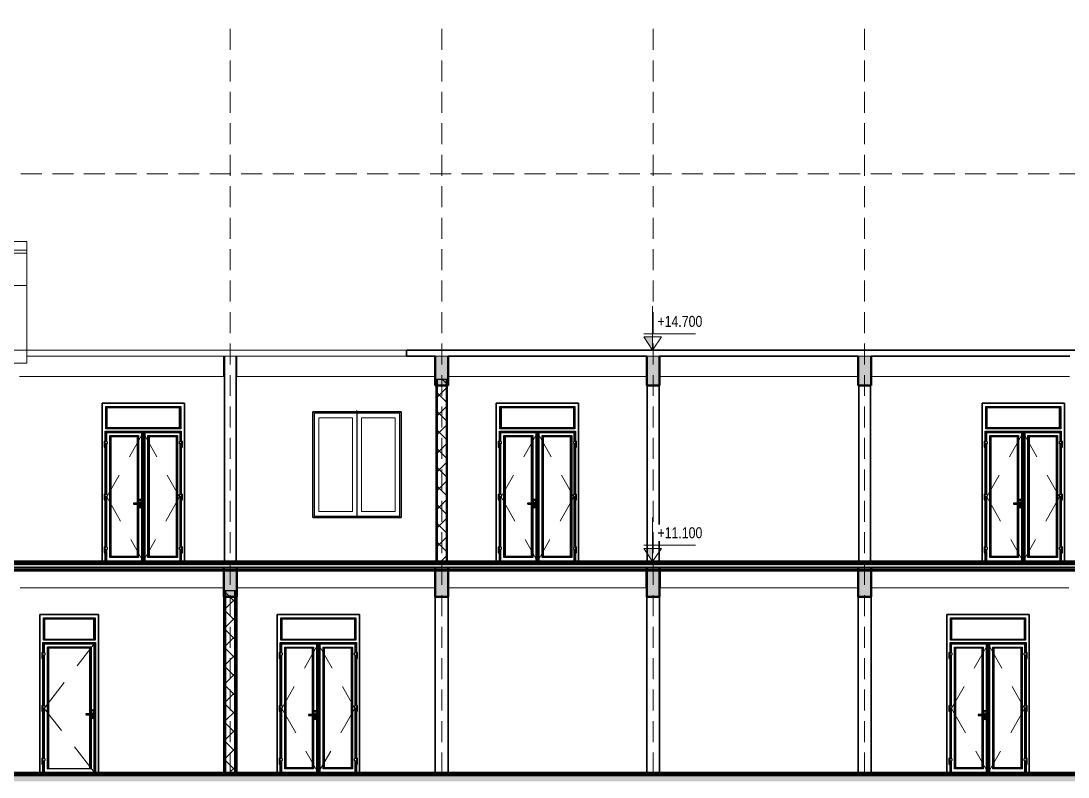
# Model space of a CAD drawing. Header units: millimetres. Extents: x -31177 to 43935, y -145912 to 20306.
# Drawn here: x 4488 to 22312, y 7430 to 20306 of the extents above; entities that cross this region are included whole.
import ezdxf

# ---------------------------------------------------------------- set-up
doc = ezdxf.new("R2010")
doc.units = ezdxf.units.MM
doc.linetypes.add('Centre', pattern=[2381.25, 476.25, -357.1875, 1190.625, -357.1875])
doc.linetypes.add('Hidden', pattern=[535.78125, 357.1875, -178.59375])
for name, color, linetype, lineweight in [('A-DOOR', 2, 'Continuous', 25), ('A-FLOR', 7, 'Continuous', 18), ('A-FLOR-LEVL', 8, 'Continuous', 9), ('A-FLOR-MCUT', 7, 'Continuous', 50), ('A-FLOR-PATT', 8, 'Continuous', 50), ('A-GENM', 3, 'Continuous', 18), ('A-GLAZ', 4, 'Continuous', 25), ('A-WALL', 7, 'Continuous', 35), ('A-WALL-PATT', 8, 'Continuous', 25), ('G-IMPT', 8, 'Continuous', 18), ('S-BEAM', 7, 'Continuous', 18), ('S-COLS', 7, 'Continuous', 35), ('S-FNDN', 7, 'Continuous', 18), ('S-GRID', 1, 'Continuous', 9), ('S-STRS', 2, 'Continuous', 25)]:
    doc.layers.add(name, color=color, linetype=linetype, lineweight=lineweight)
doc.styles.add('Arial', font='arial.ttf', dxfattribs={"width": 0.8, "height": 187.5})
pattern_1 = [(0, (3970.77, 5345.385), (304.8, 76.2), [25.146, -203.454, 25.146, -203.454, -1219.2]), (0, (3970.77, 5345.385), (304.8, 76.2), [-457.2, 25.146, -432.054, 25.146, -203.454, -533.4]), (0, (3970.77, 5345.385), (304.8, 76.2), [-1143, 25.146, -127.254, 25.146, -355.854]), (120, (4085.07, 5383.485), (-218.39114, 225.86454), [25.146, -203.454, 25.146, -203.454, -1219.2]), (120, (4085.07, 5383.485), (-218.39114, 225.86454), [-457.2, 25.146, -432.054, 25.146, -203.454, -533.4]), (120, (4085.07, 5383.485), (-218.39114, 225.86454), [-1143, 25.146, -127.254, 25.146, -355.854]), (240, (4123.17, 5535.885), (-86.40886, -302.06454), [25.146, -203.454, 25.146, -203.454, -1219.2]), (240, (4123.17, 5535.885), (-86.40886, -302.06454), [-457.2, 25.146, -432.054, 25.146, -203.454, -533.4]), (240, (4123.17, 5535.885), (-86.40886, -302.06454), [-1143, 25.146, -127.254, 25.146, -355.854])]
pattern_2 = [(45, (3970.77, 5345.39), (-159.099, 159.099), []), (135, (3970.77, 5345.39), (-159.099, -159.099), [])]

# ---------------------------------------------------------------- blocks, each defined once
blk = doc.blocks.new('CỬA 2 CÁNH EROWINDOW_có ô chết_ - D2_1400x2200-2413861-MẶT CẮT 1-1')
at = {"layer": 'A-DOOR'}
for p, q in [((1811, 2639), (3089, 2639)), ((1811, 2261), (1811, 2639)), ((1811, 2261), (1811, 2639)), ((1811, 2639), (3089, 2639)), ((1821, 2629), (1831, 2619)), ((1821, 2629), (1821, 2271)), ((3079, 2629), (1821, 2629)), ((3069, 2619), (1831, 2619)), ((1831, 2619), (1831, 2281)), ((3079, 2629), (3069, 2619)), ((3069, 2281), (3069, 2619)), ((3079, 2271), (3079, 2629)), ((3089, 2639), (3089, 2261)), ((3089, 2639), (3089, 2261)), ((1813, 2210), (1803, 2220)), ((1803, 2050), (1803, 2220)), ((1803, 2220), (2446, 2220)), ((3089, 2261), (1811, 2261)), ((3089, 2261), (1811, 2261)), ((2436, 2210), (1813, 2210)), ((1813, 2050), (1813, 2210)), ((1821, 2271), (1831, 2281)), ((1821, 2271), (3079, 2271)), ((1823, 2050), (1823, 2200)), ((1823, 2200), (2426, 2200)), ((2426, 2200), (1823, 2200)), ((1823, 2200), (1823, 2050)), ((1831, 2281), (3069, 2281)), ((1879, 2144), (2370, 2144)), ((1879, 71), (1879, 2144)), ((1879, 71), (1879, 2144)), ((1879, 2144), (2370, 2144)), ((2370, 2144), (2370, 1000)), ((2370, 2144), (2370, 1000)), ((2426, 2200), (2426, 15)), ((2426, 15), (2426, 2200)), ((2436, 2210), (2446, 2220)), ((2436, 15), (2436, 2210)), ((2446, 2220), (2446, 15)), ((2446, 2200), (2454, 2200)), ((2446, 2200), (2454, 2200)), ((2464, 2210), (2454, 2220)), ((2454, 15), (2454, 2220)), ((2454, 2220), (3097, 2220)), ((3087, 2210), (2464, 2210)), ((2464, 15), (2464, 2210)), ((2474, 15), (2474, 2200)), ((2474, 2200), (3077, 2200)), ((2474, 2200), (2474, 15)), ((3077, 2200), (2474, 2200)), ((2530, 2144), (3033, 2144)), ((2530, 71), (2530, 2144)), ((2530, 2144), (3033, 2144)), ((2530, 71), (2530, 2144)), ((3033, 2144), (3033, 71)), ((3033, 2144), (3033, 71)), ((3069, 2281), (3079, 2271)), ((3077, 2200), (3077, 2050)), ((3077, 2050), (3077, 2200)), ((3087, 2210), (3097, 2220)), ((3087, 2050), (3087, 2210)), ((3097, 2220), (3097, 2050)), ((1783, 2050), (1823, 2050)), ((1783, 2050), (1783, 2002)), ((1823, 2002), (1783, 2002)), ((1783, 1998), (1783, 1950)), ((1783, 1998), (1803, 1998)), ((1785, 2002), (1785, 1998)), ((1800, 1998), (1800, 2002)), ((1803, 2002), (1803, 2050)), ((1803, 1150), (1803, 2002)), ((1803, 1950), (1803, 1998)), ((1813, 1150), (1813, 2002)), ((1823, 1150), (1823, 2002)), ((1823, 2002), (1823, 1150)), ((1833, 2040), (1833, 2012)), ((1889, 2134), (1899, 2124)), ((2360, 2134), (1889, 2134)), ((1889, 2134), (1889, 81)), ((2350, 2124), (1899, 2124)), ((1899, 2124), (1899, 91)), ((2350, 2124), (2360, 2134)), ((2350, 995), (2350, 2124)), ((2360, 995), (2360, 2134)), ((2540, 2134), (2550, 2124)), ((3023, 2134), (2540, 2134)), ((2540, 2134), (2540, 81)), ((3013, 2124), (2550, 2124)), ((2550, 2124), (2550, 91)), ((3013, 2124), (3023, 2134)), ((3013, 91), (3013, 2124)), ((3023, 81), (3023, 2134)), ((3067, 2012), (3067, 2040)), ((3077, 2050), (3117, 2050)), ((3117, 2002), (3077, 2002)), ((3077, 2002), (3077, 1150)), ((3077, 1150), (3077, 2002)), ((3087, 1150), (3087, 2002)), ((3097, 2050), (3097, 2002)), ((3097, 2002), (3097, 1150)), ((3097, 1998), (3097, 1950)), ((3097, 1998), (3117, 1998)), ((3099, 2002), (3099, 1998)), ((3114, 1998), (3114, 2002)), ((3117, 2002), (3117, 2050)), ((3117, 1950), (3117, 1998)), ((1783, 1950), (1803, 1950)), ((3097, 1950), (3117, 1950)), ((1783, 1150), (1823, 1150)), ((1783, 1150), (1783, 1102)), ((1823, 1102), (1783, 1102)), ((1783, 1098), (1783, 1050)), ((1783, 1098), (1803, 1098)), ((1785, 1102), (1785, 1098)), ((1800, 1098), (1800, 1102)), ((1803, 1102), (1803, 1150)), ((1803, 250), (1803, 1102)), ((1803, 1050), (1803, 1098)), ((1813, 250), (1813, 1102)), ((1823, 250), (1823, 1102)), ((1823, 1102), (1823, 250)), ((1833, 1140), (1833, 1112)), ((3067, 1112), (3067, 1140)), ((3077, 1150), (3117, 1150)), ((3117, 1102), (3077, 1102)), ((3077, 1102), (3077, 250)), ((3077, 250), (3077, 1102)), ((3087, 250), (3087, 1102)), ((3097, 1150), (3097, 1102)), ((3097, 1102), (3097, 250)), ((3097, 1098), (3097, 1050)), ((3097, 1098), (3117, 1098)), ((3099, 1102), (3099, 1098)), ((3114, 1098), (3114, 1102)), ((3117, 1102), (3117, 1150)), ((3117, 1050), (3117, 1098)), ((1783, 1050), (1803, 1050)), ((2360, 995), (2290, 995)), ((2361, 991), (2290, 991)), ((2290, 983), (2361, 983)), ((2290, 979), (2360, 979)), ((2350, 91), (2350, 979)), ((2370, 1000), (2360, 995)), ((2360, 979), (2370, 974)), ((2360, 81), (2360, 979)), ((2371, 996), (2361, 991)), ((2361, 983), (2371, 978)), ((2396, 1000), (2370, 1000)), ((2370, 974), (2396, 974)), ((2370, 974), (2370, 71)), ((2370, 974), (2370, 71)), ((2396, 996), (2371, 996)), ((2371, 978), (2396, 978)), ((2376, 1042), (2376, 1000)), ((2376, 974), (2376, 932)), ((2391, 947), (2391, 958)), ((2393, 960), (2398, 960)), ((2393, 940), (2393, 945)), ((2393, 945), (2393, 940)), ((2398, 945), (2398, 940)), ((2398, 940), (2398, 945)), ((2400, 958), (2400, 947)), ((2416, 932), (2416, 1042)), ((3097, 1050), (3117, 1050)), ((1783, 250), (1823, 250)), ((1783, 250), (1783, 202)), ((1823, 202), (1783, 202)), ((1783, 198), (1783, 150)), ((1783, 198), (1803, 198)), ((1785, 202), (1785, 198)), ((1800, 198), (1800, 202)), ((1803, 202), (1803, 250)), ((1803, 15), (1803, 202)), ((1803, 150), (1803, 198)), ((1813, 15), (1813, 202)), ((1823, 15), (1823, 202)), ((1823, 202), (1823, 15)), ((1833, 240), (1833, 212)), ((3067, 212), (3067, 240)), ((3077, 250), (3117, 250)), ((3117, 202), (3077, 202)), ((3077, 202), (3077, 15)), ((3077, 15), (3077, 202)), ((3087, 15), (3087, 202)), ((3097, 250), (3097, 202)), ((3097, 202), (3097, 15)), ((3097, 198), (3097, 150)), ((3097, 198), (3117, 198)), ((3099, 202), (3099, 198)), ((3114, 198), (3114, 202)), ((3117, 202), (3117, 250)), ((3117, 150), (3117, 198)), ((1783, 150), (1803, 150)), ((1813, 15), (1803, 15)), ((1811, 0), (1811, 15)), ((1823, 15), (1813, 15)), ((1823, 15), (2426, 15)), ((1831, 0), (1831, 15)), ((2370, 71), (1879, 71)), ((2370, 71), (1879, 71)), ((1889, 81), (1899, 91)), ((1889, 81), (2360, 81)), ((1899, 91), (2350, 91)), ((2360, 81), (2350, 91)), ((2426, 15), (2436, 15)), ((2446, 15), (2436, 15)), ((2454, 15), (2446, 15)), ((2464, 15), (2454, 15)), ((2474, 15), (2464, 15)), ((2474, 15), (3077, 15)), ((3033, 71), (2530, 71)), ((3033, 71), (2530, 71)), ((2540, 81), (2550, 91)), ((2540, 81), (3023, 81)), ((2550, 91), (3013, 91)), ((3023, 81), (3013, 91)), ((3069, 0), (3069, 15)), ((3077, 15), (3087, 15)), ((3097, 15), (3087, 15)), ((3089, 15), (3089, 0)), ((3097, 150), (3117, 150))]:
    blk.add_line(p, q, dxfattribs=at)
at = {"layer": 'A-DOOR', "linetype": 'Centre', "lineweight": 18}
for p, q in [((2450, 2200), (1831, 1100)), ((2450, 2200), (3069, 1100)), ((1831, 1100), (2450, 0)), ((3069, 1100), (2450, 0))]:
    blk.add_line(p, q, dxfattribs=at)
at = {"layer": 'A-DOOR', "flags": 128}
for points in [[(2290, 995), (2290, 995), (2289, 995), (2289, 995), (2289, 995), (2288, 995), (2288, 995), (2288, 995), (2287, 994), (2287, 994), (2287, 994), (2287, 994), (2286, 994), (2286, 994), (2286, 994), (2285, 993), (2285, 993), (2285, 993), (2285, 993), (2284, 993), (2284, 992), (2284, 992), (2284, 992), (2284, 992), (2283, 991), (2283, 991), (2283, 991), (2283, 991), (2283, 990), (2283, 990), (2282, 990), (2282, 989), (2282, 989), (2282, 989), (2282, 989), (2282, 988), (2282, 988), (2282, 988), (2282, 987), (2282, 987), (2282, 987), (2282, 986), (2282, 986), (2282, 986), (2282, 985), (2282, 985), (2282, 985), (2282, 984), (2282, 984), (2283, 984), (2283, 984), (2283, 983), (2283, 983), (2283, 983), (2283, 982), (2283, 982), (2284, 982), (2284, 982), (2284, 981), (2284, 981), (2285, 981), (2285, 981), (2285, 981), (2285, 980), (2286, 980), (2286, 980), (2286, 980), (2286, 980), (2287, 980), (2287, 979), (2287, 979), (2288, 979), (2288, 979), (2288, 979), (2288, 979), (2289, 979), (2289, 979), (2289, 979), (2290, 979), (2290, 979)], [(2396, 974), (2396, 974), (2397, 974), (2397, 974), (2398, 974), (2399, 974), (2399, 974), (2400, 974), (2400, 975), (2400, 975), (2401, 975), (2401, 975), (2402, 975), (2402, 976), (2403, 976), (2403, 976), (2404, 976), (2404, 977), (2404, 977), (2405, 977), (2405, 978), (2406, 978), (2406, 979), (2406, 979), (2407, 979), (2407, 980), (2407, 980), (2407, 981), (2408, 981), (2408, 982), (2408, 982), (2408, 983), (2408, 983), (2409, 984), (2409, 984), (2409, 985), (2409, 985), (2409, 986), (2409, 986), (2409, 987), (2409, 987), (2409, 988), (2409, 988), (2409, 989), (2409, 989), (2409, 990), (2408, 990), (2408, 991), (2408, 991), (2408, 992), (2408, 992), (2408, 993), (2407, 993), (2407, 994), (2407, 994), (2406, 995), (2406, 995), (2406, 995), (2405, 996), (2405, 996), (2405, 996), (2404, 997), (2404, 997), (2403, 997), (2403, 998), (2403, 998), (2402, 998), (2402, 998), (2401, 999), (2401, 999), (2400, 999), (2400, 999), (2399, 999), (2399, 1000), (2398, 1000), (2398, 1000), (2397, 1000), (2397, 1000), (2396, 1000), (2396, 1000)]]:
    blk.add_lwpolyline(points, dxfattribs=at)
at = {"layer": 'A-DOOR'}
for centre, radius, start, end in [((1823, 2040), 10, 360, 90), ((1823, 2040), 10, 30, 90), ((1823, 2012), 10, 270, 0), ((1823, 2012), 10, 270, 300), ((1823, 2012), 10, 315, 345), ((3077, 2040), 10, 90, 180), ((3077, 2040), 10, 150, 180), ((3077, 2012), 10, 180, 270), ((3077, 2012), 10, 195, 225), ((1823, 1140), 10, 0, 90), ((1823, 1140), 10, 30, 90), ((1823, 1112), 10, 270, 0), ((1823, 1112), 10, 270, 300), ((1823, 1112), 10, 315, 345), ((3077, 1140), 10, 90, 180), ((3077, 1140), 10, 150, 180), ((3077, 1112), 10, 180, 270), ((3077, 1112), 10, 195, 225), ((2290, 987), 3.66, 90, 270), ((2396, 1042), 20, 0, 180), ((2396, 932), 20, 180, 360), ((2396, 987), 15, 360, 120.3216), ((2396, 987), 15, 239.6784, 0), ((2396, 987), 15, 105, 110.0431), ((2396, 987), 15, 249.9569, 255), ((2393, 958), 2.04, 90, 180), ((2393, 947), 1.99, 180, 268.9596), ((2393, 947), 1.99, 224.4798, 268.9596), ((2396, 1050), 3, 360, 180), ((2396, 1050), 3, 180, 360), ((2396, 987), 3.02, 0, 180), ((2396, 987), 3.02, 135, 150), ((2396, 987), 3.02, 180, 0), ((2396, 987), 3.02, 210, 225), ((2396, 940), 2.5, 180, 0), ((2396, 925), 3, 0, 180), ((2396, 925), 3, 180, 0), ((2396, 987), 15, 90, 95.2302), ((2396, 987), 15, 264.7698, 270), ((2396, 987), 8.66, 270, 90), ((2396, 987), 15, 75, 80.3895), ((2396, 987), 15, 279.6105, 285), ((2398, 958), 2.04, 0, 90), ((2398, 947), 1.99, 271.0404, 0), ((2398, 947), 1.99, 271.0404, 315.5202), ((2396, 987), 15, 60, 65.5028), ((2396, 987), 15, 294.4972, 300), ((2396, 987), 15, 45, 50.5307), ((2396, 987), 15, 309.4693, 315), ((1823, 240), 10, 0, 90), ((1823, 240), 10, 30, 90), ((1823, 212), 10, 270, 0), ((1823, 212), 10, 270, 300), ((1823, 212), 10, 315, 345), ((3077, 240), 10, 90, 180), ((3077, 240), 10, 150, 180), ((3077, 212), 10, 180, 270), ((3077, 212), 10, 195, 225)]:
    blk.add_arc(centre, radius, start, end, dxfattribs=at)
for points in [[(2361, 991), (2361, 991), (2361, 992), (2361, 993), (2360, 994), (2360, 995), (2360, 995)], [(2361, 983), (2361, 983), (2361, 982), (2361, 981), (2360, 979), (2360, 979), (2360, 979)], [(2371, 996), (2371, 996), (2371, 997), (2371, 998), (2370, 999), (2370, 1000), (2370, 1000)], [(2371, 978), (2371, 978), (2371, 977), (2371, 976), (2370, 974), (2370, 974), (2370, 974)]]:
    blk.add_open_spline(points, degree=3, knots=[0, 0, 0, 0, 0.166667, 0.333333, 0.666667, 1, 1, 1, 1], dxfattribs=at)
blk = doc.blocks.new('CỬA 1 CÁNH EROWINDOW_có ô chết_ - D4_1000x2200-V11-MẶT CẮT 1-1')
at = {"layer": 'A-DOOR'}
for p, q in [((4871, 10139), (5749, 10139)), ((4871, 9761), (4871, 10139)), ((4871, 9761), (4871, 10139)), ((4871, 10139), (5749, 10139)), ((4881, 10129), (4891, 10119)), ((5739, 10129), (4881, 10129)), ((4881, 10129), (4881, 9771)), ((5729, 10119), (4891, 10119)), ((4891, 10119), (4891, 9781)), ((5729, 10119), (5739, 10129)), ((5729, 9781), (5729, 10119)), ((5739, 9771), (5739, 10129)), ((5749, 10139), (5749, 9761)), ((5749, 10139), (5749, 9761)), ((4873, 9710), (4863, 9720)), ((4863, 9550), (4863, 9720)), ((4863, 9720), (5757, 9720)), ((5749, 9761), (4871, 9761)), ((5749, 9761), (4871, 9761)), ((5747, 9710), (4873, 9710)), ((4873, 9550), (4873, 9710)), ((4881, 9771), (4891, 9781)), ((4881, 9771), (5739, 9771)), ((4883, 9550), (4883, 9700)), ((4883, 9700), (5737, 9700)), ((4883, 9700), (4883, 9550)), ((5737, 9700), (4883, 9700)), ((4891, 9781), (5729, 9781)), ((5681, 9644), (4939, 9644)), ((4939, 9644), (4939, 7571)), ((4939, 9644), (5681, 9644)), ((4939, 7571), (4939, 9644)), ((4949, 7571), (4949, 9634)), ((4949, 9634), (5671, 9634)), ((4949, 9634), (4959, 9624)), ((5671, 9634), (5661, 9624)), ((5671, 8508), (5671, 9634)), ((5681, 9644), (5681, 8513)), ((5681, 9644), (5681, 8513)), ((5739, 9771), (5729, 9781)), ((5737, 9700), (5737, 7515)), ((5737, 7515), (5737, 9700)), ((5747, 9710), (5757, 9720)), ((5747, 7515), (5747, 9710)), ((5757, 9720), (5757, 7515)), ((4843, 9550), (4883, 9550)), ((4843, 9550), (4843, 9502)), ((4883, 9502), (4843, 9502)), ((4843, 9498), (4843, 9450)), ((4843, 9498), (4863, 9498)), ((4843, 9450), (4863, 9450)), ((4845, 9502), (4845, 9498)), ((4860, 9498), (4860, 9502)), ((4863, 9502), (4863, 9550)), ((4863, 8650), (4863, 9502)), ((4863, 9450), (4863, 9498)), ((4873, 8650), (4873, 9502)), ((4883, 8650), (4883, 9502)), ((4883, 9502), (4883, 8650)), ((4893, 9540), (4893, 9512)), ((5661, 9624), (4959, 9624)), ((4959, 9624), (4959, 7571)), ((5661, 8508), (5661, 9624)), ((4843, 8650), (4883, 8650)), ((4843, 8650), (4843, 8602)), ((4883, 8602), (4843, 8602)), ((4843, 8598), (4843, 8550)), ((4843, 8598), (4863, 8598)), ((4845, 8602), (4845, 8598)), ((4860, 8598), (4860, 8602)), ((4863, 8602), (4863, 8650)), ((4863, 7750), (4863, 8602)), ((4863, 8550), (4863, 8598)), ((4873, 7750), (4873, 8602)), ((4883, 7750), (4883, 8602)), ((4883, 8602), (4883, 7750)), ((4893, 8640), (4893, 8612)), ((4843, 8550), (4863, 8550)), ((5671, 8508), (5601, 8508)), ((5672, 8504), (5601, 8504)), ((5601, 8496), (5672, 8496)), ((5601, 8492), (5671, 8492)), ((5661, 7571), (5661, 8492)), ((5681, 8513), (5671, 8508)), ((5671, 8492), (5681, 8487)), ((5671, 7571), (5671, 8492)), ((5682, 8509), (5672, 8504)), ((5672, 8496), (5682, 8491)), ((5707, 8513), (5681, 8513)), ((5681, 8487), (5707, 8487)), ((5681, 8487), (5681, 7571)), ((5681, 8487), (5681, 7571)), ((5707, 8509), (5682, 8509)), ((5682, 8491), (5707, 8491)), ((5687, 8555), (5687, 8513)), ((5687, 8487), (5687, 8445)), ((5703, 8460), (5703, 8471)), ((5704, 8453), (5704, 8458)), ((5704, 8458), (5704, 8453)), ((5705, 8473), (5709, 8473)), ((5710, 8458), (5710, 8453)), ((5710, 8453), (5710, 8458)), ((5711, 8471), (5711, 8460)), ((5727, 8445), (5727, 8555)), ((4843, 7750), (4883, 7750)), ((4843, 7750), (4843, 7702)), ((4883, 7702), (4843, 7702)), ((4843, 7698), (4843, 7650)), ((4843, 7698), (4863, 7698)), ((4845, 7702), (4845, 7698)), ((4860, 7698), (4860, 7702)), ((4863, 7702), (4863, 7750)), ((4863, 7515), (4863, 7702)), ((4863, 7650), (4863, 7698)), ((4873, 7515), (4873, 7702)), ((4883, 7515), (4883, 7702)), ((4883, 7702), (4883, 7515)), ((4893, 7740), (4893, 7712)), ((4843, 7650), (4863, 7650)), ((4873, 7515), (4863, 7515)), ((4871, 7500), (4871, 7515)), ((4883, 7515), (4873, 7515)), ((4883, 7515), (5737, 7515)), ((4891, 7500), (4891, 7515)), ((4939, 7571), (4949, 7571)), ((5681, 7571), (4939, 7571)), ((5681, 7571), (5671, 7571)), ((5729, 7500), (5729, 7515)), ((5737, 7515), (5747, 7515)), ((5757, 7515), (5747, 7515)), ((5749, 7515), (5749, 7500))]:
    blk.add_line(p, q, dxfattribs=at)
at = {"layer": 'A-DOOR', "linetype": 'Centre', "lineweight": 18}
for p, q in [((5737, 9700), (4883, 8600)), ((4883, 8600), (5737, 7515))]:
    blk.add_line(p, q, dxfattribs=at)
at = {"layer": 'A-DOOR', "flags": 128}
for points in [[(5601, 8508), (5601, 8508), (5600, 8508), (5600, 8508), (5600, 8508), (5599, 8508), (5599, 8508), (5599, 8508), (5598, 8508), (5598, 8507), (5598, 8507), (5598, 8507), (5597, 8507), (5597, 8507), (5597, 8507), (5596, 8507), (5596, 8506), (5596, 8506), (5596, 8506), (5595, 8506), (5595, 8506), (5595, 8505), (5595, 8505), (5595, 8505), (5594, 8505), (5594, 8504), (5594, 8504), (5594, 8504), (5594, 8503), (5594, 8503), (5594, 8503), (5593, 8503), (5593, 8502), (5593, 8502), (5593, 8502), (5593, 8501), (5593, 8501), (5593, 8501), (5593, 8500), (5593, 8500), (5593, 8500), (5593, 8499), (5593, 8499), (5593, 8499), (5593, 8498), (5593, 8498), (5593, 8498), (5593, 8498), (5593, 8497), (5594, 8497), (5594, 8497), (5594, 8496), (5594, 8496), (5594, 8496), (5594, 8496), (5595, 8495), (5595, 8495), (5595, 8495), (5595, 8495), (5595, 8494), (5596, 8494), (5596, 8494), (5596, 8494), (5596, 8493), (5597, 8493), (5597, 8493), (5597, 8493), (5597, 8493), (5598, 8493), (5598, 8493), (5598, 8492), (5599, 8492), (5599, 8492), (5599, 8492), (5600, 8492), (5600, 8492), (5600, 8492), (5601, 8492), (5601, 8492), (5601, 8492)], [(5707, 8487), (5708, 8487), (5708, 8487), (5709, 8487), (5709, 8487), (5710, 8487), (5710, 8487), (5711, 8488), (5711, 8488), (5712, 8488), (5712, 8488), (5713, 8488), (5713, 8488), (5713, 8489), (5714, 8489), (5714, 8489), (5715, 8490), (5715, 8490), (5716, 8490), (5716, 8491), (5716, 8491), (5717, 8491), (5717, 8492), (5717, 8492), (5718, 8493), (5718, 8493), (5718, 8493), (5718, 8494), (5719, 8494), (5719, 8495), (5719, 8495), (5719, 8496), (5719, 8496), (5720, 8497), (5720, 8497), (5720, 8498), (5720, 8498), (5720, 8499), (5720, 8499), (5720, 8500), (5720, 8500), (5720, 8501), (5720, 8501), (5720, 8502), (5720, 8502), (5720, 8503), (5720, 8503), (5719, 8504), (5719, 8504), (5719, 8505), (5719, 8505), (5719, 8506), (5718, 8506), (5718, 8507), (5718, 8507), (5718, 8508), (5717, 8508), (5717, 8508), (5717, 8509), (5716, 8509), (5716, 8510), (5715, 8510), (5715, 8510), (5715, 8511), (5714, 8511), (5714, 8511), (5713, 8511), (5713, 8512), (5712, 8512), (5712, 8512), (5711, 8512), (5711, 8512), (5710, 8513), (5710, 8513), (5709, 8513), (5709, 8513), (5708, 8513), (5708, 8513), (5707, 8513), (5707, 8513)]]:
    blk.add_lwpolyline(points, dxfattribs=at)
at = {"layer": 'A-DOOR'}
for centre, radius, start, end in [((4883, 9540), 10, 0, 90), ((4883, 9540), 10, 30, 90), ((4883, 9512), 10, 270, 0), ((4883, 9512), 10, 270, 300), ((4883, 9512), 10, 315, 345), ((4883, 8640), 10, 0, 90), ((4883, 8640), 10, 30, 90), ((4883, 8612), 10, 270, 0), ((4883, 8612), 10, 270, 300), ((4883, 8612), 10, 315, 345), ((5707, 8555), 20, 0, 180), ((5707, 8563), 3, 0, 180), ((5707, 8563), 3, 180, 0), ((5601, 8500), 3.66, 90, 270), ((5707, 8445), 20, 180, 0), ((5707, 8500), 15, 0, 120.3216), ((5707, 8500), 15, 239.6784, 0), ((5707, 8500), 15, 105, 110.0431), ((5707, 8500), 15, 249.9569, 255), ((5705, 8471), 2.04, 90, 180), ((5704, 8460), 1.99, 180, 268.9596), ((5704, 8460), 1.99, 224.4798, 268.9596), ((5707, 8500), 3.02, 0, 180), ((5707, 8500), 3.02, 135, 150), ((5707, 8500), 3.02, 180, 0), ((5707, 8500), 3.02, 210, 225), ((5707, 8453), 2.5, 180, 0), ((5707, 8438), 3, 0, 180), ((5707, 8438), 3, 180, 0), ((5707, 8500), 15, 90, 95.2302), ((5707, 8500), 15, 264.7698, 270), ((5707, 8500), 8.66, 270, 90), ((5709, 8471), 2.04, 0, 90), ((5707, 8500), 15, 75, 80.3895), ((5707, 8500), 15, 279.6105, 285), ((5710, 8460), 1.99, 271.0404, 0), ((5710, 8460), 1.99, 271.0404, 315.5202), ((5707, 8500), 15, 60, 65.5028), ((5707, 8500), 15, 294.4972, 300), ((5707, 8500), 15, 45, 50.5307), ((5707, 8500), 15, 309.4997, 315), ((4883, 7740), 10, 0, 90), ((4883, 7740), 10, 30, 90), ((4883, 7712), 10, 270, 0), ((4883, 7712), 10, 270, 300), ((4883, 7712), 10, 315, 345)]:
    blk.add_arc(centre, radius, start, end, dxfattribs=at)
for points in [[(5672, 8504), (5672, 8504), (5672, 8505), (5672, 8506), (5671, 8508), (5671, 8508), (5671, 8508)], [(5672, 8496), (5672, 8496), (5672, 8495), (5672, 8494), (5671, 8492), (5671, 8492), (5671, 8492)], [(5682, 8509), (5682, 8509), (5682, 8510), (5682, 8511), (5681, 8513), (5681, 8513), (5681, 8513)], [(5682, 8491), (5682, 8491), (5682, 8490), (5682, 8489), (5681, 8487), (5681, 8487), (5681, 8487)]]:
    blk.add_open_spline(points, degree=3, knots=[0, 0, 0, 0, 0.166667, 0.333333, 0.666667, 1, 1, 1, 1], dxfattribs=at)
blk = doc.blocks.new('CỬA 2 CÁNH EROWINDOW_có ô chết_ - D2_1400x2200-V13-MẶT CẮT 1-1')
at = {"layer": 'A-DOOR'}
for p, q in [((20911, 13739), (22189, 13739)), ((20911, 13361), (20911, 13739)), ((20911, 13361), (20911, 13739)), ((20911, 13739), (22189, 13739)), ((20921, 13729), (20931, 13719)), ((20921, 13729), (20921, 13371)), ((22179, 13729), (20921, 13729)), ((22179, 13729), (22169, 13719)), ((22179, 13371), (22179, 13729)), ((22189, 13739), (22189, 13361)), ((22189, 13739), (22189, 13361)), ((22169, 13719), (20931, 13719)), ((20931, 13719), (20931, 13381)), ((22169, 13381), (22169, 13719)), ((20921, 13371), (20931, 13381)), ((20921, 13371), (22179, 13371)), ((20931, 13381), (22169, 13381)), ((22169, 13381), (22179, 13371)), ((20913, 13310), (20903, 13320)), ((20903, 13150), (20903, 13320)), ((20903, 13320), (21546, 13320)), ((22189, 13361), (20911, 13361)), ((22189, 13361), (20911, 13361)), ((21536, 13310), (20913, 13310)), ((20913, 13150), (20913, 13310)), ((20923, 13150), (20923, 13300)), ((20923, 13300), (21526, 13300)), ((21526, 13300), (20923, 13300)), ((20923, 13300), (20923, 13150)), ((20979, 13244), (21470, 13244)), ((20979, 11171), (20979, 13244)), ((20979, 11171), (20979, 13244)), ((20979, 13244), (21470, 13244)), ((20989, 13234), (20999, 13224)), ((21460, 13234), (20989, 13234)), ((20989, 13234), (20989, 11181)), ((21450, 13224), (20999, 13224)), ((20999, 13224), (20999, 11191)), ((21450, 13224), (21460, 13234)), ((21450, 12095), (21450, 13224)), ((21460, 12095), (21460, 13234)), ((21470, 13244), (21470, 12100)), ((21470, 13244), (21470, 12100)), ((21526, 13300), (21526, 11115)), ((21526, 11115), (21526, 13300)), ((21536, 13310), (21546, 13320)), ((21536, 11115), (21536, 13310)), ((21546, 13320), (21546, 11115)), ((21546, 13300), (21554, 13300)), ((21546, 13300), (21554, 13300)), ((21564, 13310), (21554, 13320)), ((21554, 11115), (21554, 13320)), ((21554, 13320), (22197, 13320)), ((22187, 13310), (21564, 13310)), ((21564, 11115), (21564, 13310)), ((21574, 11115), (21574, 13300)), ((21574, 13300), (22177, 13300)), ((21574, 13300), (21574, 11115)), ((22177, 13300), (21574, 13300)), ((21630, 13244), (22133, 13244)), ((21630, 11171), (21630, 13244)), ((21630, 13244), (22133, 13244)), ((21630, 11171), (21630, 13244)), ((21640, 13234), (21650, 13224)), ((22123, 13234), (21640, 13234)), ((21640, 13234), (21640, 11181)), ((22113, 13224), (21650, 13224)), ((21650, 13224), (21650, 11191)), ((22113, 13224), (22123, 13234)), ((22113, 11191), (22113, 13224)), ((22123, 11181), (22123, 13234)), ((22133, 13244), (22133, 11171)), ((22133, 13244), (22133, 11171)), ((22177, 13300), (22177, 13150)), ((22177, 13150), (22177, 13300)), ((22187, 13310), (22197, 13320)), ((22187, 13150), (22187, 13310)), ((22197, 13320), (22197, 13150)), ((20883, 13150), (20923, 13150)), ((20883, 13150), (20883, 13102)), ((20923, 13102), (20883, 13102)), ((20883, 13098), (20883, 13050)), ((20883, 13098), (20903, 13098)), ((20883, 13050), (20903, 13050)), ((20886, 13102), (20886, 13098)), ((20901, 13098), (20901, 13102)), ((20903, 13102), (20903, 13150)), ((20903, 12250), (20903, 13102)), ((20903, 13050), (20903, 13098)), ((20913, 12250), (20913, 13102)), ((20923, 12250), (20923, 13102)), ((20923, 13102), (20923, 12250)), ((20933, 13140), (20933, 13112)), ((22167, 13112), (22167, 13140)), ((22177, 13150), (22217, 13150)), ((22217, 13102), (22177, 13102)), ((22177, 13102), (22177, 12250)), ((22177, 12250), (22177, 13102)), ((22187, 12250), (22187, 13102)), ((22197, 13150), (22197, 13102)), ((22197, 13102), (22197, 12250)), ((22197, 13098), (22197, 13050)), ((22197, 13098), (22217, 13098)), ((22197, 13050), (22217, 13050)), ((22199, 13102), (22199, 13098)), ((22214, 13098), (22214, 13102)), ((22217, 13102), (22217, 13150)), ((22217, 13050), (22217, 13098)), ((20883, 12250), (20923, 12250)), ((20883, 12250), (20883, 12202)), ((20923, 12202), (20883, 12202)), ((20883, 12198), (20883, 12150)), ((20883, 12198), (20903, 12198)), ((20883, 12150), (20903, 12150)), ((20886, 12202), (20886, 12198)), ((20901, 12198), (20901, 12202)), ((20903, 12202), (20903, 12250)), ((20903, 11350), (20903, 12202)), ((20903, 12150), (20903, 12198)), ((20913, 11350), (20913, 12202)), ((20923, 11350), (20923, 12202)), ((20923, 12202), (20923, 11350)), ((20933, 12240), (20933, 12212)), ((21476, 12142), (21476, 12100)), ((21516, 12032), (21516, 12142)), ((22167, 12212), (22167, 12240)), ((22177, 12250), (22217, 12250)), ((22217, 12202), (22177, 12202)), ((22177, 12202), (22177, 11350)), ((22177, 11350), (22177, 12202)), ((22187, 11350), (22187, 12202)), ((22197, 12250), (22197, 12202)), ((22197, 12202), (22197, 11350)), ((22197, 12198), (22197, 12150)), ((22197, 12198), (22217, 12198)), ((22197, 12150), (22217, 12150)), ((22199, 12202), (22199, 12198)), ((22214, 12198), (22214, 12202)), ((22217, 12202), (22217, 12250)), ((22217, 12150), (22217, 12198)), ((21460, 12095), (21390, 12095)), ((21461, 12091), (21390, 12091)), ((21390, 12083), (21461, 12083)), ((21390, 12079), (21460, 12079)), ((21450, 11191), (21450, 12079)), ((21470, 12100), (21460, 12095)), ((21460, 12079), (21470, 12074)), ((21460, 11181), (21460, 12079)), ((21471, 12096), (21461, 12091)), ((21461, 12083), (21471, 12078)), ((21496, 12100), (21470, 12100)), ((21470, 12074), (21496, 12074)), ((21470, 12074), (21470, 11171)), ((21470, 12074), (21470, 11171)), ((21496, 12096), (21471, 12096)), ((21471, 12078), (21496, 12078)), ((21476, 12074), (21476, 12032)), ((21491, 12047), (21491, 12058)), ((21493, 12060), (21498, 12060)), ((21493, 12040), (21493, 12045)), ((21493, 12045), (21493, 12040)), ((21498, 12045), (21498, 12040)), ((21498, 12040), (21498, 12045)), ((21500, 12058), (21500, 12047)), ((20883, 11350), (20923, 11350)), ((20883, 11350), (20883, 11302)), ((20923, 11302), (20883, 11302)), ((20883, 11298), (20883, 11250)), ((20883, 11298), (20903, 11298)), ((20883, 11250), (20903, 11250)), ((20886, 11302), (20886, 11298)), ((20901, 11298), (20901, 11302)), ((20903, 11302), (20903, 11350)), ((20903, 11115), (20903, 11302)), ((20903, 11250), (20903, 11298)), ((20913, 11115), (20913, 11302)), ((20923, 11115), (20923, 11302)), ((20923, 11302), (20923, 11115)), ((20933, 11340), (20933, 11312)), ((22167, 11312), (22167, 11340)), ((22177, 11350), (22217, 11350)), ((22217, 11302), (22177, 11302)), ((22177, 11302), (22177, 11115)), ((22177, 11115), (22177, 11302)), ((22187, 11115), (22187, 11302)), ((22197, 11350), (22197, 11302)), ((22197, 11302), (22197, 11115)), ((22197, 11298), (22197, 11250)), ((22197, 11298), (22217, 11298)), ((22197, 11250), (22217, 11250)), ((22199, 11302), (22199, 11298)), ((22214, 11298), (22214, 11302)), ((22217, 11302), (22217, 11350)), ((22217, 11250), (22217, 11298)), ((20913, 11115), (20903, 11115)), ((20911, 11100), (20911, 11115)), ((20923, 11115), (20913, 11115)), ((20923, 11115), (21526, 11115)), ((20931, 11100), (20931, 11115)), ((21470, 11171), (20979, 11171)), ((21470, 11171), (20979, 11171)), ((20989, 11181), (20999, 11191)), ((20989, 11181), (21460, 11181)), ((20999, 11191), (21450, 11191)), ((21460, 11181), (21450, 11191)), ((21526, 11115), (21536, 11115)), ((21546, 11115), (21536, 11115)), ((21554, 11115), (21546, 11115)), ((21564, 11115), (21554, 11115)), ((21574, 11115), (21564, 11115)), ((21574, 11115), (22177, 11115)), ((22133, 11171), (21630, 11171)), ((22133, 11171), (21630, 11171)), ((21640, 11181), (21650, 11191)), ((21640, 11181), (22123, 11181)), ((21650, 11191), (22113, 11191)), ((22123, 11181), (22113, 11191)), ((22169, 11100), (22169, 11115)), ((22177, 11115), (22187, 11115)), ((22197, 11115), (22187, 11115)), ((22189, 11115), (22189, 11100))]:
    blk.add_line(p, q, dxfattribs=at)
at = {"layer": 'A-DOOR', "linetype": 'Centre', "lineweight": 18}
for p, q in [((21550, 13300), (20931, 12200)), ((21550, 13300), (22169, 12200)), ((20931, 12200), (21550, 11100)), ((22169, 12200), (21550, 11100))]:
    blk.add_line(p, q, dxfattribs=at)
at = {"layer": 'A-DOOR', "flags": 128}
for points in [[(21390, 12095), (21390, 12095), (21389, 12095), (21389, 12095), (21389, 12095), (21388, 12095), (21388, 12095), (21388, 12095), (21387, 12094), (21387, 12094), (21387, 12094), (21387, 12094), (21386, 12094), (21386, 12094), (21386, 12094), (21385, 12093), (21385, 12093), (21385, 12093), (21385, 12093), (21384, 12093), (21384, 12092), (21384, 12092), (21384, 12092), (21384, 12092), (21383, 12091), (21383, 12091), (21383, 12091), (21383, 12091), (21383, 12090), (21383, 12090), (21382, 12090), (21382, 12089), (21382, 12089), (21382, 12089), (21382, 12089), (21382, 12088), (21382, 12088), (21382, 12088), (21382, 12087), (21382, 12087), (21382, 12087), (21382, 12086), (21382, 12086), (21382, 12086), (21382, 12085), (21382, 12085), (21382, 12085), (21382, 12084), (21382, 12084), (21383, 12084), (21383, 12084), (21383, 12083), (21383, 12083), (21383, 12083), (21383, 12082), (21383, 12082), (21384, 12082), (21384, 12082), (21384, 12081), (21384, 12081), (21385, 12081), (21385, 12081), (21385, 12081), (21385, 12080), (21386, 12080), (21386, 12080), (21386, 12080), (21386, 12080), (21387, 12080), (21387, 12079), (21387, 12079), (21388, 12079), (21388, 12079), (21388, 12079), (21388, 12079), (21389, 12079), (21389, 12079), (21389, 12079), (21390, 12079), (21390, 12079)], [(21496, 12074), (21496, 12074), (21497, 12074), (21497, 12074), (21498, 12074), (21499, 12074), (21499, 12074), (21500, 12074), (21500, 12075), (21500, 12075), (21501, 12075), (21501, 12075), (21502, 12075), (21502, 12076), (21503, 12076), (21503, 12076), (21504, 12076), (21504, 12077), (21504, 12077), (21505, 12077), (21505, 12078), (21506, 12078), (21506, 12079), (21506, 12079), (21507, 12079), (21507, 12080), (21507, 12080), (21507, 12081), (21508, 12081), (21508, 12082), (21508, 12082), (21508, 12083), (21508, 12083), (21509, 12084), (21509, 12084), (21509, 12085), (21509, 12085), (21509, 12086), (21509, 12086), (21509, 12087), (21509, 12087), (21509, 12088), (21509, 12088), (21509, 12089), (21509, 12089), (21509, 12090), (21508, 12090), (21508, 12091), (21508, 12091), (21508, 12092), (21508, 12092), (21508, 12093), (21507, 12093), (21507, 12094), (21507, 12094), (21506, 12095), (21506, 12095), (21506, 12095), (21505, 12096), (21505, 12096), (21505, 12096), (21504, 12097), (21504, 12097), (21503, 12097), (21503, 12098), (21503, 12098), (21502, 12098), (21502, 12098), (21501, 12099), (21501, 12099), (21500, 12099), (21500, 12099), (21499, 12099), (21499, 12100), (21498, 12100), (21498, 12100), (21497, 12100), (21497, 12100), (21496, 12100), (21496, 12100)]]:
    blk.add_lwpolyline(points, dxfattribs=at)
at = {"layer": 'A-DOOR'}
for centre, radius, start, end in [((20923, 13140), 10, 0, 90), ((20923, 13140), 10, 30, 90), ((20923, 13112), 10, 270, 0), ((20923, 13112), 10, 270, 300), ((20923, 13112), 10, 315, 341.1807), ((22177, 13140), 10, 90, 180), ((22177, 13140), 10, 150, 180), ((22177, 13112), 10, 180, 270), ((22177, 13112), 10, 195, 225), ((20923, 12240), 10, 0, 90), ((20923, 12240), 10, 30, 90), ((20923, 12212), 10, 270, 0), ((20923, 12212), 10, 270, 300), ((20923, 12212), 10, 315, 341.1807), ((21496, 12142), 20, 0, 180), ((21496, 12150), 3, 0, 180), ((21496, 12150), 3, 180, 0), ((22177, 12240), 10, 90, 180), ((22177, 12240), 10, 150, 180), ((22177, 12212), 10, 180, 270), ((22177, 12212), 10, 195, 225), ((21390, 12087), 3.66, 90, 270), ((21496, 12032), 20, 180, 360), ((21496, 12087), 15, 0, 120.3216), ((21496, 12087), 15, 239.6784, 0), ((21496, 12087), 15, 105, 110.0431), ((21496, 12087), 15, 249.9569, 255), ((21493, 12058), 2.04, 90, 180), ((21493, 12047), 1.99, 180, 268.9596), ((21493, 12047), 1.99, 224.4798, 268.9596), ((21496, 12087), 3.02, 0, 180), ((21496, 12087), 3.02, 135, 150), ((21496, 12087), 3.02, 180, 0), ((21496, 12087), 3.02, 210, 225), ((21496, 12040), 2.5, 180, 0), ((21496, 12025), 3, 0, 180), ((21496, 12025), 3, 180, 0), ((21496, 12087), 15, 90, 95.2302), ((21496, 12087), 15, 264.7698, 270), ((21496, 12087), 8.66, 270, 90), ((21496, 12087), 15, 75, 80.3895), ((21496, 12087), 15, 279.6105, 285), ((21498, 12058), 2.04, 0, 90), ((21498, 12047), 1.99, 271.0404, 0), ((21498, 12047), 1.99, 271.0404, 315.5202), ((21496, 12087), 15, 60, 65.4225), ((21496, 12087), 15, 294.5775, 300), ((21496, 12087), 15, 45, 50.5307), ((21496, 12087), 15, 309.4693, 315), ((20923, 11340), 10, 0, 90), ((20923, 11340), 10, 30, 90), ((20923, 11312), 10, 270, 0), ((20923, 11312), 10, 270, 300), ((20923, 11312), 10, 315, 341.1807), ((22177, 11340), 10, 90, 180), ((22177, 11340), 10, 150, 180), ((22177, 11312), 10, 180, 270), ((22177, 11312), 10, 195, 225)]:
    blk.add_arc(centre, radius, start, end, dxfattribs=at)
for points, knots in [([(21461, 12091), (21461, 12091), (21461, 12092), (21461, 12093), (21460, 12094), (21460, 12095), (21460, 12095)], [0, 0, 0, 0, 0.166667, 0.333333, 0.666667, 1, 1, 1, 1]), ([(21461, 12083), (21461, 12083), (21461, 12082), (21461, 12081), (21460, 12079), (21460, 12079), (21460, 12079)], [0, 0, 0, 0, 0.166667, 0.333333, 0.666667, 1, 1, 1, 1]), ([(21471, 12099), (21470, 12099), (21470, 12100), (21470, 12100), (21470, 12100)], [0.5, 0.5, 0.5, 0.5, 0.6666667, 1, 1, 1, 1]), ([(21471, 12078), (21471, 12078), (21471, 12077), (21471, 12076), (21470, 12074), (21470, 12074), (21470, 12074)], [0, 0, 0, 0, 0.166667, 0.333333, 0.666667, 1, 1, 1, 1]), ([(21471, 12096), (21471, 12096), (21471, 12097), (21471, 12098), (21471, 12098), (21471, 12098)], [0, 0, 0, 0, 0.1666667, 0.3333333, 0.4674195, 0.4674195, 0.4674195, 0.4674195])]:
    blk.add_open_spline(points, degree=3, knots=knots, dxfattribs=at)
blk = doc.blocks.new('CUA SO 2 CANH NHOM KINH O O THOANG - S1_1500x1800-2404851-MẶT CẮT 1-1')
at = {"layer": 'A-GLAZ', "lineweight": 18}
for p, q in [((9483.004805, 11875), (9483.004805, 13625)), ((9483.004805, 13625), (10933.004805, 13625)), ((9559.004805, 11951), (9559.004805, 13549)), ((9559.004805, 13549), (10132.004805, 13549)), ((10132.004805, 13549), (10132.004805, 11951)), ((10208.004805, 11875), (10208.004805, 13625)), ((10208.004805, 13625), (10208.004805, 11875)), ((10284.004805, 11951), (10284.004805, 13549)), ((10284.004805, 13549), (10857.004805, 13549)), ((10857.004805, 13549), (10857.004805, 11951)), ((10933.004805, 13625), (10933.004805, 11875)), ((10132.004805, 11951), (9559.004805, 11951)), ((10857.004805, 11951), (10284.004805, 11951)), ((10933.004805, 11875), (9483.004805, 11875))]:
    blk.add_line(p, q, dxfattribs=at)
at = {"layer": 'A-GLAZ'}
for q in [(10208.004805, 13675), (10208.004805, 11850)]:
    blk.add_line((10208.004805, 13650), q, dxfattribs=at)
blk = doc.blocks.new('M_Concrete-Rectangular-Column - COT220X300-V17-MẶT CẮT 1-1')
at = {"layer": 'S-COLS'}
for p, q in [((4240, 10500), (4240, 7500)), ((4460, 10500), (4460, 7500))]:
    blk.add_line(p, q, dxfattribs=at)
blk = doc.blocks.new('M_Concrete-Rectangular-Column - COT200X250-V19-MẶT CẮT 1-1')
at = {"layer": 'S-COLS'}
for p, q in [((7950, 14600), (7950, 11100)), ((8150, 14600), (8150, 11100))]:
    blk.add_line(p, q, dxfattribs=at)
blk = doc.blocks.new('M_Concrete-Rectangular-Column - COT200X250-V20-MẶT CẮT 1-1')
at = {"layer": 'S-COLS'}
for p, q in [((15150, 14100), (15150, 11100)), ((15350, 14100), (15350, 11100))]:
    blk.add_line(p, q, dxfattribs=at)
blk = doc.blocks.new('Mat_Tien_3dsMax - Sync_3dsMax_To_Revit-2401403-MẶT CẮT 1-1')
at = {"layer": 'A-GENM'}
for p, q in [((4589, 16550), (-1200, 16550)), ((4589, 16400), (4589, 16550)), ((4589, 16351), (4589, 16400)), ((-727, 16351), (4589, 16351))]:
    blk.add_line(p, q, dxfattribs=at)
at = {"layer": 'G-IMPT'}
for p, q in [((-1200, 16550), (4589, 16550)), ((-1200, 16400), (4589, 16400)), ((4589, 16400), (4589, 16550)), ((4589, 16351), (4589, 16400)), ((4589, 15800), (4589, 16351)), ((-300, 15800), (4589, 15800)), ((4589, 15800), (4589, 14480)), ((1100, 14480), (4589, 14480))]:
    blk.add_line(p, q, dxfattribs=at)
blk = doc.blocks.new('Mat_Tien_3dsMax - Mat_Tien_3dsMax-2387879-MẶT CẮT 1-1')
blk.add_blockref('Mat_Tien_3dsMax - Sync_3dsMax_To_Revit-2401403-MẶT CẮT 1-1', (0, 0))
blk = doc.blocks.new('Level - 000_-1742766-MẶT CẮT 1-1')
at = {"layer": 'A-FLOR-LEVL'}
blk.add_hatch(color=256, dxfattribs=at).paths.add_polyline_path([(37186, 4125), (37186, 3900), (37036, 4125)])
for p, q in [((37186, 3900), (37186, 4650)), ((37036, 4177), (37915, 4177)), ((37186, 3900), (37036, 4125)), ((37036, 4125), (37336, 4125)), ((37186, 4125), (37036, 4125)), ((37036, 4125), (37186, 3900)), ((37186, 3900), (37336, 4125)), ((37186, 3900), (37186, 4125)), ((37036, 3900), (37336, 3900))]:
    blk.add_line(p, q, dxfattribs=at)

msp = doc.modelspace()

# ---------------------------------------------------------------- hatches: boundary and pattern name
at = {"layer": 'A-FLOR-PATT'}
for points in [[(37169.1, 11060), (37255.7, 11060), (37255.7, 11100), (450, 11100), (450, 11060), (37074.1, 11060)], [(450, 10960), (37255.7, 10960), (37255.7, 11060), (450, 11060), (450, 11002.3)], [(37169.1, 7460), (37255.7, 7460), (37255.7, 7500), (450, 7500), (450, 7460), (36979.2, 7460)], [(37169.1, 7360), (37255.7, 7360), (37255.7, 7460), (450, 7460), (450, 7360), (36979.2, 7360)]]:
    msp.add_hatch(color=256, dxfattribs=at).paths.add_polyline_path(points)
at = {"layer": 'A-FLOR-PATT', "lineweight": 18}
msp.add_hatch(color=256, dxfattribs=at).paths.add_polyline_path([(37169.1, 10950), (37255.7, 10950), (37255.7, 10960), (450, 10960), (450, 10950), (36789.3, 10950)])
at = {"layer": 'A-WALL-PATT', "lineweight": 18}
h = msp.add_hatch(dxfattribs=at)
h.set_pattern_fill('FP_1', color=256, style=0, pattern_type=2)
h.set_pattern_definition(pattern_1)
h.paths.add_polyline_path([(11565, 11100), (11565, 14200), (11550, 14200), (11550, 11100)])
h = msp.add_hatch(dxfattribs=at)
h.set_pattern_fill('FP_2', color=256, style=0, pattern_type=2)
h.set_pattern_definition(pattern_2)
h.paths.add_polyline_path([(11735, 11100), (11735, 14200), (11565, 14200), (11565, 11100)])
h = msp.add_hatch(dxfattribs=at)
h.set_pattern_fill('FP_1', color=256, style=0, pattern_type=2)
h.set_pattern_definition(pattern_1)
h.paths.add_polyline_path([(11750, 11100), (11750, 14200), (11735, 14200), (11735, 11100)])
h = msp.add_hatch(dxfattribs=at)
h.set_pattern_fill('FP_1', color=256, style=0, pattern_type=2)
h.set_pattern_definition(pattern_1)
h.paths.add_polyline_path([(7950, 7500), (7965, 7500), (7965, 10600), (7950, 10600), (7950, 7502.2)])
h = msp.add_hatch(dxfattribs=at)
h.set_pattern_fill('FP_2', color=256, style=0, pattern_type=2)
h.set_pattern_definition(pattern_2)
h.paths.add_polyline_path([(7965, 7500), (8135, 7500), (8135, 10600), (7965, 10600), (7965, 7502.2)])
h = msp.add_hatch(dxfattribs=at)
h.set_pattern_fill('FP_1', color=256, style=0, pattern_type=2)
h.set_pattern_definition(pattern_1)
h.paths.add_polyline_path([(8135, 7500), (8150, 7500), (8150, 10600), (8135, 10600), (8135, 7617.6)])
at = {"layer": 'S-BEAM'}
for points in [[(11760, 14100), (11760, 14600), (11540, 14600), (11540, 14100)], [(15140, 14100), (15360, 14100), (15360, 14600), (15140, 14600)], [(18960, 14100), (18960, 14600), (18740, 14600), (18740, 14100)], [(7947.8, 10500), (8160, 10500), (8160, 11000), (7940, 11000), (7940, 10500)], [(11760, 10500), (11760, 11000), (11540, 11000), (11540, 10500)], [(15140, 10500), (15360, 10500), (15360, 11000), (15140, 11000)], [(18960, 10500), (18960, 11000), (18740, 11000), (18740, 10500)]]:
    msp.add_hatch(color=8, dxfattribs=at).paths.add_polyline_path(points)

# ---------------------------------------------------------------- linework, layer by layer
at = {"layer": 'A-FLOR', "color": 7, "lineweight": 50}
for p, q in [((37255.7, 11100), (450, 11100)), ((450, 10950), (37255.7, 10950)), ((37255.7, 7500), (450, 7500))]:
    msp.add_line(p, q, dxfattribs=at)
at = {"layer": 'A-FLOR-LEVL', "linetype": 'Hidden'}
for p, q in [((42885.7, 17700), (-9566.5, 17700)), ((-9566.5, 14700), (15240, 14700)), ((42885.7, 11100), (-9566.5, 11100)), ((-9566.5, 11100), (15240, 11100)), ((37186.2, 7500), (-9566.5, 7500))]:
    msp.add_line(p, q, dxfattribs=at)
at = {"layer": 'A-FLOR-MCUT'}
for p, q in [((37255.7, 11060), (450, 11060)), ((37255.7, 10960), (450, 10960)), ((37255.7, 7460), (450, 7460))]:
    msp.add_line(p, q, dxfattribs=at)
at = {"layer": 'A-WALL'}
for p, q in [((7950, 14350), (7937.3, 14350)), ((8162.7, 14350), (8150, 14350)), ((11540, 14350), (11537.3, 14350)), ((11762.7, 14350), (11760, 14350)), ((15140, 14350), (15137.3, 14350)), ((15362.7, 14350), (15360, 14350)), ((18740, 14350), (18737.3, 14350)), ((18962.7, 14350), (18960, 14350)), ((5870, 11100), (5870, 13800)), ((5870, 13800), (7270, 13800)), ((7270, 13800), (7270, 11100)), ((12580, 11100), (12580, 13800)), ((12580, 13800), (13980, 13800)), ((13980, 13800), (13980, 11100)), ((20850, 11100), (20850, 13800)), ((20850, 13800), (22250, 13800)), ((22250, 13800), (22250, 11100)), ((9458, 11850), (9458, 13650)), ((9458, 13650), (10958, 13650)), ((10958, 13650), (10958, 11850)), ((10958, 11850), (9458, 11850)), ((7940, 10750), (7927.3, 10750)), ((8172.7, 10750), (8160, 10750)), ((11540, 10750), (11527.3, 10750)), ((11772.7, 10750), (11760, 10750)), ((15140, 10750), (15127.3, 10750)), ((15372.7, 10750), (15360, 10750)), ((18740, 10750), (18727.3, 10750)), ((18972.7, 10750), (18960, 10750)), ((4810, 7500), (4810, 10200)), ((4810, 10200), (5810, 10200)), ((5810, 10200), (5810, 7500)), ((8850, 7500), (8850, 10200)), ((8850, 10200), (10250, 10200)), ((10250, 10200), (10250, 7500)), ((20250, 7500), (20250, 10200)), ((20250, 10200), (21650, 10200)), ((21650, 10200), (21650, 7500))]:
    msp.add_line(p, q, dxfattribs=at)
at = {"layer": 'A-WALL', "lineweight": 25}
for p, q in [((11750, 14200), (11550, 14200)), ((11550, 14200), (11550, 11100)), ((11750, 11100), (11750, 14200)), ((8150, 10600), (7950, 10600)), ((7950, 10600), (7950, 7500)), ((8150, 7500), (8150, 10600))]:
    msp.add_line(p, q, dxfattribs=at)
at = {"layer": 'A-WALL', "lineweight": 50}
for p, q in [((11565, 14200), (11565, 11100)), ((11735, 14200), (11735, 11100)), ((7965, 10600), (7965, 7500)), ((8135, 10600), (8135, 7500))]:
    msp.add_line(p, q, dxfattribs=at)
at = {"layer": 'S-BEAM'}
for p, q in [((7937.3, 14600), (7937.3, 14250)), ((7940, 14600), (7940, 14350)), ((8160, 14350), (8160, 14600)), ((8162.7, 14250), (8162.7, 14600)), ((11537.3, 14600), (11537.3, 14250)), ((11760, 14600), (11540, 14600)), ((11762.7, 14250), (11762.7, 14600)), ((15137.3, 14600), (15137.3, 14250)), ((15360, 14600), (15140, 14600)), ((15362.7, 14250), (15362.7, 14600)), ((18737.3, 14600), (18737.3, 14250)), ((18960, 14600), (18740, 14600)), ((18962.7, 14250), (18962.7, 14600)), ((4462.7, 14250), (7937.3, 14250)), ((8162.7, 14250), (11537.3, 14250)), ((11762.7, 14250), (15137.3, 14250)), ((15362.7, 14250), (18737.3, 14250)), ((18962.7, 14250), (22337.3, 14250)), ((7927.3, 10950), (7927.3, 10650)), ((8160, 11000), (7940, 11000)), ((8162.7, 10750), (8162.7, 10950)), ((8172.7, 10650), (8172.7, 10950)), ((11527.3, 10950), (11527.3, 10650)), ((11537.3, 10950), (11537.3, 10750)), ((11760, 11000), (11540, 11000)), ((11762.7, 10750), (11762.7, 10950)), ((11772.7, 10650), (11772.7, 10950)), ((15127.3, 10950), (15127.3, 10650)), ((15137.3, 10950), (15137.3, 10750)), ((15360, 11000), (15140, 11000)), ((15362.7, 10750), (15362.7, 10950)), ((15372.7, 10650), (15372.7, 10950)), ((18727.3, 10950), (18727.3, 10650)), ((18737.3, 10950), (18737.3, 10750)), ((18960, 11000), (18740, 11000)), ((18962.7, 10750), (18962.7, 10950)), ((18972.7, 10650), (18972.7, 10950)), ((4472.7, 10650), (7927.3, 10650)), ((8172.7, 10650), (11527.3, 10650)), ((11772.7, 10650), (15127.3, 10650)), ((15372.7, 10650), (18727.3, 10650)), ((18972.7, 10650), (22327.3, 10650))]:
    msp.add_line(p, q, dxfattribs=at)
at = {"layer": 'S-BEAM', "lineweight": 50}
for p, q in [((11540, 14600), (11540, 14100)), ((11760, 14100), (11760, 14600)), ((15140, 14600), (15140, 14100)), ((15360, 14100), (15360, 14600)), ((18740, 14600), (18740, 14100)), ((18960, 14100), (18960, 14600)), ((11540, 14100), (11760, 14100)), ((15140, 14100), (15360, 14100)), ((18740, 14100), (18960, 14100)), ((7940, 11000), (7940, 10500)), ((8160, 10500), (8160, 11000)), ((11540, 11000), (11540, 10500)), ((11760, 10500), (11760, 11000)), ((15140, 11000), (15140, 10500)), ((15360, 10500), (15360, 11000)), ((18740, 11000), (18740, 10500)), ((18960, 10500), (18960, 11000)), ((7940, 10500), (8160, 10500)), ((11540, 10500), (11760, 10500)), ((15140, 10500), (15360, 10500)), ((18740, 10500), (18960, 10500))]:
    msp.add_line(p, q, dxfattribs=at)
at = {"layer": 'S-FNDN'}
for p, q in [((4589.3, 14700), (11050, 14700)), ((11050, 14600), (4589.3, 14600)), ((11540, 14600), (11760, 14600)), ((15140, 14600), (15360, 14600)), ((18740, 14600), (18960, 14600))]:
    msp.add_line(p, q, dxfattribs=at)
at = {"layer": 'S-FNDN', "lineweight": 35}
for p, q in [((26650, 14700), (11050, 14700)), ((11050, 14700), (11050, 14600)), ((11050, 14600), (11540, 14600)), ((11760, 14600), (15140, 14600)), ((15360, 14600), (18740, 14600)), ((18960, 14600), (22340, 14600)), ((450, 11000), (37255.7, 11000))]:
    msp.add_line(p, q, dxfattribs=at)
at = {"layer": 'S-GRID', "linetype": 'Hidden'}
for p, q in [((8050, -3225.6), (8050, 20306.3)), ((11650, -3225.6), (11650, 20306.3)), ((18850, -3225.6), (18850, 20306.3))]:
    msp.add_line(p, q, dxfattribs=at)
at = {"layer": 'S-STRS'}
msp.add_line((7927.3, 10942), (7940, 10942), dxfattribs=at)

# ---------------------------------------------------------------- block references
at = {"layer": 'A-DOOR'}
for name, p in [('CỬA 2 CÁNH EROWINDOW_có ô chết_ - D2_1400x2200-2413861-MẶT CẮT 1-1', (4120, 11100)), ('CỬA 2 CÁNH EROWINDOW_có ô chết_ - D2_1400x2200-2413861-MẶT CẮT 1-1', (10830, 11100)), ('CỬA 2 CÁNH EROWINDOW_có ô chết_ - D2_1400x2200-V13-MẶT CẮT 1-1', (0, 0)), ('CỬA 1 CÁNH EROWINDOW_có ô chết_ - D4_1000x2200-V11-MẶT CẮT 1-1', (0, 0)), ('CỬA 2 CÁNH EROWINDOW_có ô chết_ - D2_1400x2200-2413861-MẶT CẮT 1-1', (7100, 7500)), ('CỬA 2 CÁNH EROWINDOW_có ô chết_ - D2_1400x2200-2413861-MẶT CẮT 1-1', (18500, 7500))]:
    msp.add_blockref(name, p, dxfattribs=at)
at = {"layer": 'A-FLOR-LEVL'}
for p in [(-21946.2, 10800), (-21946.2, 7200)]:
    msp.add_blockref('Level - 000_-1742766-MẶT CẮT 1-1', p, dxfattribs=at)
at = {"layer": 'A-GLAZ'}
msp.add_blockref('CUA SO 2 CANH NHOM KINH O O THOANG - S1_1500x1800-2404851-MẶT CẮT 1-1', (0, 0), dxfattribs=at)
at = {"layer": 'G-IMPT'}
msp.add_blockref('Mat_Tien_3dsMax - Mat_Tien_3dsMax-2387879-MẶT CẮT 1-1', (0, 0), dxfattribs=at)
at = {"layer": 'S-COLS'}
for name, p in [('M_Concrete-Rectangular-Column - COT200X250-V19-MẶT CẮT 1-1', (0, 0)), ('M_Concrete-Rectangular-Column - COT200X250-V20-MẶT CẮT 1-1', (0, 0)), ('M_Concrete-Rectangular-Column - COT200X250-V20-MẶT CẮT 1-1', (3600, 0)), ('M_Concrete-Rectangular-Column - COT220X300-V17-MẶT CẮT 1-1', (3700, 0)), ('M_Concrete-Rectangular-Column - COT220X300-V17-MẶT CẮT 1-1', (7300, 0)), ('M_Concrete-Rectangular-Column - COT220X300-V17-MẶT CẮT 1-1', (10900, 0)), ('M_Concrete-Rectangular-Column - COT220X300-V17-MẶT CẮT 1-1', (14500, 0))]:
    msp.add_blockref(name, p, dxfattribs=at)

# ---------------------------------------------------------------- next in the draw order: texts
at = {"layer": 'A-FLOR-LEVL', "char_height": 187.5, "width": 918.734, "attachment_point": 1, "style": 'Arial', "bg_fill": 3, "box_fill_scale": 1.25, "bg_fill_color": 256, "bg_fill_true_color": 13158600, "bg_fill_transparency": 0}
for s, insert in [('+14.700', (15323.4, 15284)), ('+11.100', (15323.4, 11684))]:
    msp.add_mtext(s, dxfattribs=dict(at, insert=insert))

# ---------------------------------------------------------------- next in the draw order: texts
for s, insert in [('+14.700', (15323.4, 15284)), ('+11.100', (15323.4, 11684))]:
    msp.add_mtext(s, dxfattribs=dict(at, insert=insert))

# ---------------------------------------------------------------- next in the draw order: linework, layer by layer
at = {"layer": 'S-GRID', "linetype": 'Hidden'}
msp.add_line((15250, -3225.6), (15250, 20306.3), dxfattribs=at)

doc.saveas('drawing.dxf')
